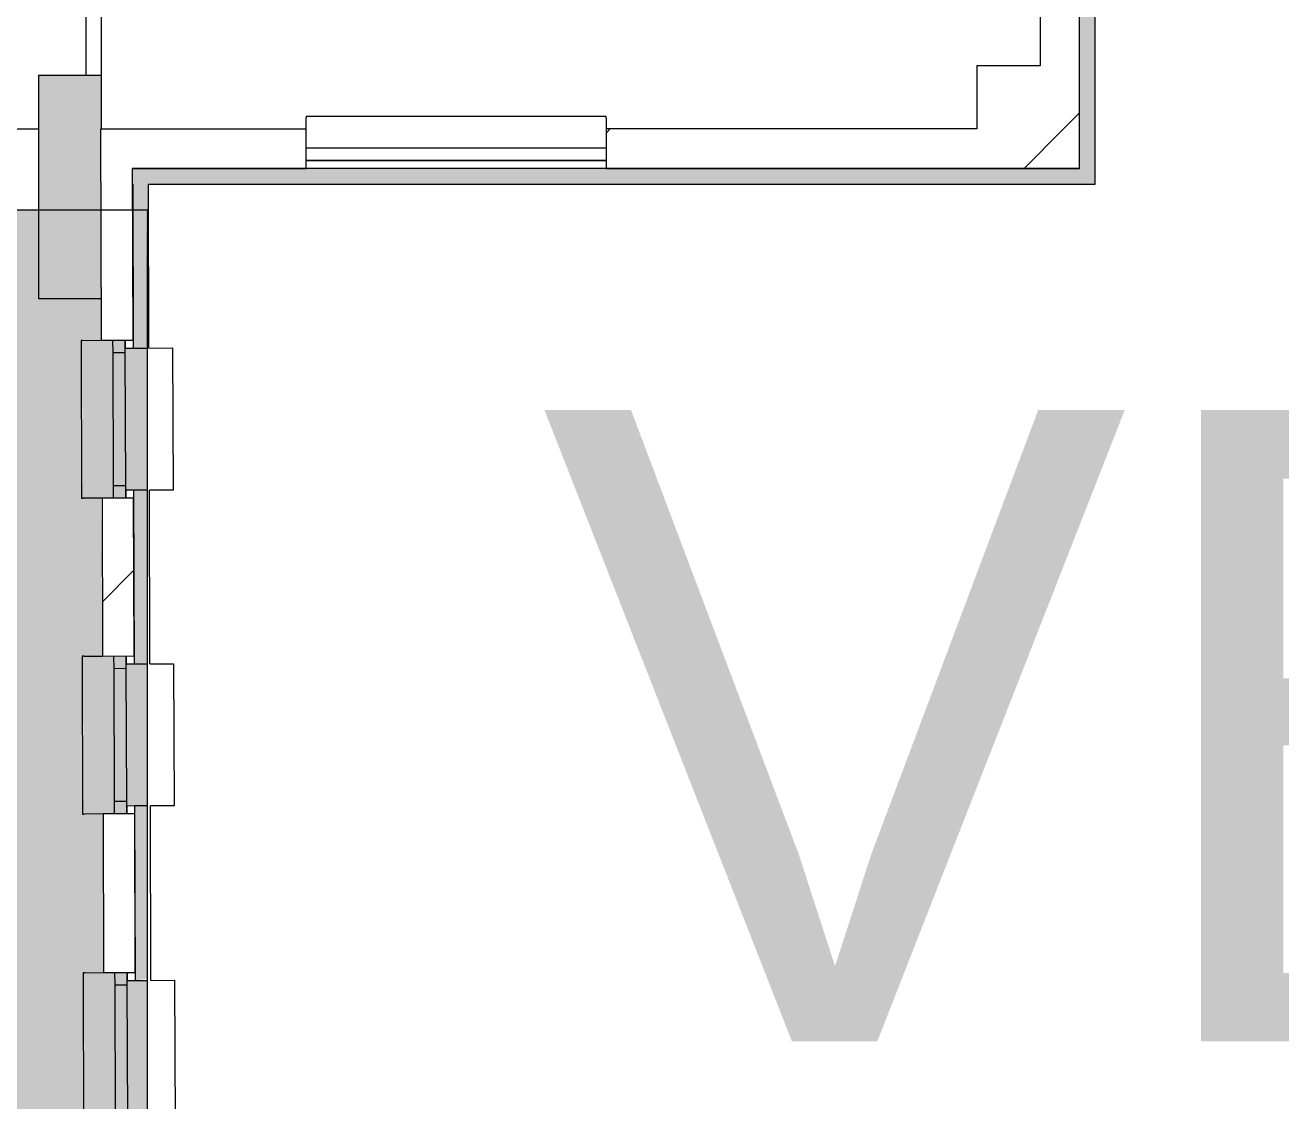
# Model space of a CAD drawing. Header units: millimetres. Extents: x 46521 to 256645, y -45352 to 20466.
# Drawn here: x 205652 to 213610, y -11032 to -4219 of the extents above; entities that cross this region are included whole.
import ezdxf

# ---------------------------------------------------------------- set-up
doc = ezdxf.new("R2010")
doc.units = ezdxf.units.MM
for name, color, linetype, lineweight in [('A-DETL-GENF', 92, 'Continuous', 13), ('A-DETL-THIN', 151, 'Continuous', 13), ('A-FLOR', 192, 'Continuous', 13), ('A-GENM', 13, 'Continuous', 13), ('A-GLAZ', 151, 'Continuous', 13), ('A-WALL', 113, 'Continuous', 13), ('A-WALL-PATT', 111, 'Continuous', 9), ('G-ANNO-TEXT', 231, 'Continuous', 9), ('Q-SPCQ', 91, 'Continuous', 13), ('S-COLS', 52, 'Continuous', 13)]:
    doc.layers.add(name, color=color, linetype=linetype, lineweight=lineweight)
doc.styles.add('Arial_4', font='arial.ttf', dxfattribs={"height": 4000})
pattern_1 = [(45, (128025, 0), (-7184.2, 7184.2), []), (45, (130898, -3e-12), (-7184.2, 7184.2), []), (45, (136646, -7e-12), (-4310.5, 10057.9), [4064, -2032, 67.06, -1964.94])]
pattern_2 = [(45.182, (128025, 0), (-7207, 7161.3), []), (45.182, (130898, 9), (-7207, 7161.3), []), (45.182, (136646, 27), (-4342.5, 10044.1), [4064, -2032, 67.06, -1964.94])]

# ---------------------------------------------------------------- blocks, each defined once
blk = doc.blocks.new('OKNO_1k_nadsvetlik - OKNO_1k_nadsvetlik_1000 x 1500-V126-Mapka _ závislý 10')
at = {"layer": 'A-GLAZ', "lineweight": 9}
h = blk.add_hatch(color=256, dxfattribs=at)
h.paths.add_polyline_path([(500, -30), (499.8, 50), (420, 50), (420, -30), (499.6, -30)])
h.paths.add_polyline_path([(-420, -30), (-420, 50), (-500, 50), (-499.8, -30), (-420.3, -30)])
blk.add_hatch(color=256, dxfattribs=at).paths.add_polyline_path([(420, -30), (420, 50), (-420, 50), (-420, -30)])
for p, q in [((-450, 50), (-450, 100.1)), ((450, 100.1), (450, 50)), ((-500, 50), (-450, 50)), ((-420, 50), (-500, 50)), ((420, 50), (-420, 50)), ((-420, 50), (-420, -30)), ((500, 50), (420, 50)), ((420, -30), (420, 50)), ((450, 50), (500, 50)), ((-500, -30), (-420, -30)), ((-420, -30), (420, -30)), ((420, -30), (500, -30))]:
    blk.add_line(p, q, dxfattribs=at)
blk = doc.blocks.new('parapet s nosem_vnitní - parapet s nosem_vnitní-V124-Mapka _ závislý 10')
at = {"layer": 'A-GENM', "lineweight": 9}
for points in [[(500, -190), (499.6, 0), (-500, 0), (-500, -190), (1.1, -190)], [(500, -195), (500, -190), (258.3, -195)]]:
    blk.add_hatch(color=151, dxfattribs=at).paths.add_polyline_path(points)
for p, q in [((-500, -190), (-500, -70)), ((500, -70), (500, -190)), ((-500, -190), (-500, -200)), ((-500, -200), (500, -200)), ((-500, -200), (500, -200)), ((500, -200), (500, -190))]:
    blk.add_line(p, q, dxfattribs=at)
blk = doc.blocks.new('parapet_ext - parapet_ext-V127-Mapka _ závislý 10')
at = {"layer": 'Q-SPCQ', "lineweight": 9}
blk.add_hatch(color=151, dxfattribs=at).paths.add_polyline_path([(450, 0), (449.9, 126.1), (-450, 129), (-450, 0), (449.8, 0)])
for p, q in [((-450, 150.1), (-450, 300)), ((-450, 300), (450, 300)), ((450, 300), (450, 150.1))]:
    blk.add_line(p, q, dxfattribs=at)
blk = doc.blocks.new('OKNO_1k_nadsvetlik - OKNO_1k_nadsvetlik_1000 x 1500-V128-Mapka _ závislý 10')
at = {"layer": 'A-GLAZ', "lineweight": 9}
h = blk.add_hatch(color=256, dxfattribs=at)
h.paths.add_polyline_path([(500, -30), (499.8, 50), (420, 50), (420, -30), (499.6, -30)])
h.paths.add_polyline_path([(-420, -30), (-420, 50), (-500, 50), (-499.8, -30), (-420.3, -30)])
blk.add_hatch(color=256, dxfattribs=at).paths.add_polyline_path([(420, -30), (420, 50), (-420, 50), (-420, -30)])
for p, q in [((-450, 50), (-450, 100.1)), ((450, 100.1), (450, 50)), ((-500, 50), (-450, 50)), ((-420, 50), (-500, 50)), ((420, 50), (-420, 50)), ((-420, 50), (-420, -30)), ((500, 50), (420, 50)), ((420, -30), (420, 50)), ((450, 50), (500, 50)), ((-500, -30), (-420, -30)), ((-420, -30), (420, -30)), ((420, -30), (500, -30))]:
    blk.add_line(p, q, dxfattribs=at)
blk = doc.blocks.new('parapet_ext - parapet_ext-V129-Mapka _ závislý 10')
at = {"layer": 'Q-SPCQ', "lineweight": 9}
blk.add_hatch(color=151, dxfattribs=at).paths.add_polyline_path([(450, 0), (449.9, 132.5), (-450, 135.3), (-450, 0), (449.8, 0)])
for p, q in [((-450, 150.1), (-450, 300)), ((-450, 300), (450, 300)), ((450, 300), (450, 150.1))]:
    blk.add_line(p, q, dxfattribs=at)
blk = doc.blocks.new('OKNO_1k_nadsvetlik - OKNO_1k_nadsvetlik_1000 x 1500-V130-Mapka _ závislý 10')
at = {"layer": 'A-GLAZ', "lineweight": 9}
h = blk.add_hatch(color=256, dxfattribs=at)
h.paths.add_polyline_path([(500, -30), (499.8, 50), (420, 50), (420, -30), (499.6, -30)])
h.paths.add_polyline_path([(-420, -30), (-420, 50), (-500, 50), (-499.8, -30), (-420.3, -30)])
blk.add_hatch(color=256, dxfattribs=at).paths.add_polyline_path([(420, -30), (420, 50), (-420, 50), (-420, -30)])
for p, q in [((-450, 50), (-450, 100.1)), ((450, 100.1), (450, 50)), ((-500, 50), (-450, 50)), ((-420, 50), (-500, 50)), ((420, 50), (-420, 50)), ((-420, 50), (-420, -30)), ((500, 50), (420, 50)), ((420, -30), (420, 50)), ((450, 50), (500, 50)), ((-500, -30), (-420, -30)), ((-420, -30), (420, -30)), ((420, -30), (500, -30))]:
    blk.add_line(p, q, dxfattribs=at)
blk = doc.blocks.new('parapet_ext - parapet_ext-V131-Mapka _ závislý 10')
at = {"layer": 'Q-SPCQ', "lineweight": 9}
blk.add_hatch(color=151, dxfattribs=at).paths.add_polyline_path([(450, 0), (450, 138.8), (-450, 141.7), (-450, 0), (449.8, 0)])
for p, q in [((-450, 150.1), (-450, 300)), ((-450, 300), (450, 300)), ((450, 300), (450, 150.1))]:
    blk.add_line(p, q, dxfattribs=at)
blk = doc.blocks.new('OKNO_2k_ - OKNO_2k_1900x1400-1963744-Mapka _ závislý 10')
at = {"layer": 'A-GLAZ', "lineweight": 9}
for p, q in [((-950, 126), (950, 126)), ((-950, 75), (-950, 126)), ((950, 126), (950, 75)), ((950, 75), (-950, 75)), ((-950, 75), (950, 75)), ((-950, -5), (-950, 75)), ((950, 75), (950, -5)), ((950, -5), (-950, -5))]:
    blk.add_line(p, q, dxfattribs=at)
blk = doc.blocks.new('parapet s nosem_vnitní - parapet s nosem_vnitní-1349022-Mapka _ závislý 10')
at = {"layer": 'A-GENM', "lineweight": 9}
for p, q in [((-950, -190), (-950, 0)), ((950, 0), (950, -190)), ((-950, -190), (-950, -200)), ((-950, -200), (950, -200)), ((-950, -200), (950, -200)), ((950, -200), (950, -190))]:
    blk.add_line(p, q, dxfattribs=at)

msp = doc.modelspace()

# ---------------------------------------------------------------- hatches: boundary and pattern name
at = {"layer": 'A-DETL-GENF', "lineweight": 9}
h = msp.add_hatch(color=151, dxfattribs=at)
h.paths.add_polyline_path([(205623, -23536.6), (205623, -23436.6), (203568.8, -23436.2), (203519.6, -23330.6), (202791.8, -23153.7), (203851.9, -22659.4), (203124.1, -22482.5), (203074.7, -22376.5), (201361.8, -22376.5), (201361.8, -23531.5), (205464.3, -23536.6)])
h.paths.add_polyline_path([(179281.5, -23449.3), (179911.5, -23449.3), (179911.5, -23374.3), (180811.5, -23379.3), (180811.5, -23449.3), (181516.1, -23449.3), (181501.1, -23165.8), (181486.1, -23165.8), (181501.1, -22265.8), (181516.1, -22250.8), (181516.1, -21375.2), (181296.1, -21375.2), (181296.1, -21125.2), (181516.1, -21125.2), (181516.1, -19774.5), (181266.1, -19774.5), (181266.1, -19524.5), (181514.4, -19524.5), (181480.6, -18122), (181438.6, -17411.6), (180649.7, -17441.1), (180646.9, -17443.5), (179749.6, -17438.5), (179746.9, -17426.4), (178869.8, -17456.6), (178866.9, -17459), (177969.7, -17454), (177967, -17441.9), (176772.2, -17455.7), (176772.2, -19579.6), (177805.1, -19579.6), (179281.5, -21056), (179281.5, -23379.3)])
h.paths.add_polyline_path([(182141.6, -21565.8), (182141.6, -19113.6), (181766.1, -19113.6), (181772.2, -21565.8)])
h.paths.add_polyline_path([(182341.6, -21565.8), (182358.1, -21565.8), (182341.6, -21527.4)])
h.paths.add_polyline_path([(222474.7, -20315.3), (224164.3, -20315.3), (224164.3, -17927.7), (219539.1, -17927.7), (219539.1, -19075.3), (222509.1, -19075.3), (222509.1, -19175.3), (221913.3, -19175.7), (221969.3, -19295.7), (222488.9, -19422), (222488.9, -19639.8), (221603.9, -20061.1), (222418.5, -20259.1), (222444.7, -20315.3)])
h.paths.add_polyline_path([(184107.2, -20290.8), (186375.2, -20290.8), (186360.2, -20150.8), (186345.2, -20150.8), (186360.2, -19550.8), (186375.2, -19535.8), (186375.2, -19113.6), (183525.4, -19114), (183583.4, -19238.3), (184410.2, -19460.5), (183525.2, -19873.2), (183525.2, -20109.4), (184049, -20236.7), (184074.2, -20290.8)])
h.paths.add_polyline_path([(186475.2, -20150.8), (186475.2, -19550.8), (186385.2, -19550.8), (186385.2, -20150.8), (186450.2, -20150.8)])
h.paths.add_polyline_path([(187737.2, -18728.2), (187737.2, -18608.2), (186637.2, -18608.2), (186637.2, -18728.2)])
h.paths.add_polyline_path([(186667.2, -18528.2), (186727.2, -18508.2), (187787.2, -18528.2), (187787.2, -18431.9), (185295.2, -18442.1), (185295.2, -18478.2), (186587.2, -18478.2), (186587.2, -18528.2), (186637.2, -18528.2)])
h.paths.add_polyline_path([(182041.5, -18478.2), (185045.2, -18478.2), (185045.2, -18167), (185165.2, -18167), (185165.2, -17367), (185045.2, -17367), (185037.2, -17225.4), (182041.5, -17225.4), (182041.5, -18122)])
h.paths.add_polyline_path([(188352.2, -18478.2), (188352.2, -18477.2), (188402.2, -18477.2), (188402.2, -18431.9), (188037.2, -18431.9), (188037.2, -18478.2), (188275.2, -18478.2)])
h.paths.add_polyline_path([(181748.7, -18478.2), (181791.5, -18478.2), (181791.5, -16845.8), (181772.2, -16845.8), (181772.2, -17195.8), (181683.8, -17195.8), (181748.7, -18471.8), (181721.7, -18478.2)])
h.paths.add_polyline_path([(194322.2, -18478.2), (194322.2, -18477.2), (194372.2, -18477.2), (194372.2, -18431.9), (193372.2, -18431.9), (193372.2, -18477.2), (193422.2, -18478.2)])
h.paths.add_polyline_path([(192222.2, -18478.2), (192222.2, -18477.2), (192272.2, -18477.2), (192272.2, -18431.9), (191272.2, -18431.9), (191272.2, -18477.2), (191322.2, -18478.2)])
h.paths.add_polyline_path([(189552.2, -18478.2), (190172.2, -18477.2), (190172.2, -18431.9), (189502.2, -18431.9), (189502.2, -18477.2), (189552.2, -18477.2)])
h.paths.add_polyline_path([(196401.5, -18478.2), (196472.2, -18477.2), (196472.2, -18431.9), (195472.2, -18431.9), (195472.2, -18477.2), (196301.5, -18478.2)])
h.paths.add_polyline_path([(198051.5, -18478.2), (198214.2, -18477.2), (198214.2, -18431.9), (197572.2, -18431.9), (197572.2, -18477.2), (197801.5, -18478.2)])
h.paths.add_polyline_path([(199393.2, -18478.2), (199372.2, -18431.9), (199264.2, -18431.9), (199264.2, -18477.2), (199387.3, -18478.2)])
h.paths.add_polyline_path([(185245.2, -18217), (185272.2, -18217), (185265.2, -17317), (185245.2, -17317), (185245.2, -18167)])
h.paths.add_polyline_path([(200868.5, -17238.3), (203299.9, -17238.3), (203284.9, -16661.9), (203269.9, -16661.9), (203284.9, -15861.9), (203299.9, -15846.9), (203284.9, -15721.9), (199730.5, -15721.9), (199737.6, -16250.2), (199807.9, -16251.3), (199812.6, -17238.3)])
h.paths.add_polyline_path([(203399.9, -17238.3), (205651.5, -17238.3), (205651.5, -17169.9), (206171.1, -17169.9), (206166.3, -15721.9), (203399.9, -15721.9), (203399.9, -15861.9), (203309.9, -15861.9), (203309.9, -16661.9), (203399.9, -16661.9), (203399.9, -16986.9)])
h.paths.add_polyline_path([(224164.3, -17238.3), (224414.3, -17238.3), (224414.3, -17142.7), (223299.2, -17142.7), (223299.5, -17237.9), (223299.5, -17238.3)])
h.paths.add_polyline_path([(222998.2, -16893.3), (222548.2, -16893.3), (222548.2, -16493.3), (222996.6, -16493.3), (222997.1, -16613.4)])
h.paths.add_polyline_path([(222999.5, -17238.3), (222991.4, -15305.1), (219588.2, -15317.2), (219600.5, -15516.2), (219614.8, -15516.9), (219585.8, -16316.8), (219570.8, -16316.8), (219569.9, -17238.3), (222998.2, -17238.3)])
h.paths.add_polyline_path([(216490.6, -17238.3), (219454.7, -17238.3), (219488.2, -16315.1), (219560.8, -16314.8), (219560.8, -15516.2), (219484.8, -15514.9), (219485.7, -15317.2), (218156.3, -15321.8), (218153.6, -13416.8), (218243.5, -13416.7), (218242.4, -12616.7), (218152.4, -12616.7), (218148.5, -9896.8), (218238.4, -9896.7), (218237.3, -9096.7), (218147.3, -9096.7), (218143.6, -6517.4), (218233.5, -6517.2), (218232.4, -5717.2), (218142.4, -5717.2), (218141.1, -4804.7), (217866.3, -4819.7), (217866.3, -4834.7), (217066.3, -4819.7), (217051.3, -4804.7), (216563.6, -4804.7), (216562.5, -7500.5), (216948.3, -7493.8), (216955.3, -7893.7), (216535.4, -7906.1), (216534.5, -10505.4), (216943.1, -10491.1), (216957.1, -10890.9), (216507.4, -10906.6), (216529.1, -11224.8), (216535.2, -11224.8), (216521.2, -13224.8), (216501.2, -13224.8), (216521.2, -14214.8), (216527.3, -14214.8), (216513.3, -16214.8), (216493.3, -16214.8), (216513.3, -16493.3), (216956.3, -16493.3), (216956.3, -16893.3), (216491.5, -16893.3), (216490.6, -17233.5)])
h.paths.add_polyline_path([(206371.2, -17208.3), (206371.3, -17208), (206371.2, -17208.2)])
h.paths.add_polyline_path([(199372.2, -16301.9), (199383.2, -16301.1), (199372.2, -16301.1)])
h.paths.add_polyline_path([(204689.4, -15621.9), (204719.4, -15606.9), (204719.4, -15591.9), (205619.4, -15606.9), (205634.4, -15621.9), (206166.2, -15621.9), (206161.7, -15215.3), (206039.9, -15215.7), (206044.9, -14215.6), (206161.7, -14214.6), (206155.3, -13220.3), (206033.5, -13219.6), (206038.5, -12220.7), (206155.3, -12219.6), (206152.2, -11931.2), (205734.4, -11932.5), (205733.1, -11532.5), (206153.1, -11531.2), (206145.8, -11220.3), (206027.2, -11220.7), (206032.2, -10220.7), (206149, -10219.7), (206142.6, -9215.3), (206020.8, -9214.7), (206025.8, -8215.7), (206142.6, -8214.7), (206132, -7215.3), (206014.4, -7215.7), (206019.4, -6215.7), (206136.2, -6214.7), (206132, -5950), (205735.4, -5950), (205735.4, -5391.9), (204259.4, -5391.9), (204259.4, -15621.9), (204669.4, -15621.9)])
h.paths.add_polyline_path([(203399.9, -15621.9), (204159.4, -15621.9), (204144.4, -14601.9), (204129.4, -14601.9), (204144.4, -13801.9), (204159.4, -13786.9), (204159.4, -12892.6), (199717.7, -12952.4), (199726, -13745.2), (199796.4, -13744.9), (199791.4, -14744.9), (199726, -14746.4), (199730.3, -15621.9), (203299.9, -15621.9)])
h.paths.add_polyline_path([(218256.1, -15201.4), (222991.4, -15185.1), (222977.4, -14407.4), (222859.7, -14407.9), (222868.4, -12407.8), (222980.5, -12407.1), (222977.4, -11716.7), (218251.1, -11716.7), (218268.5, -12615.5), (218282.4, -12616.7), (218267.4, -13416.7), (218253.5, -13416.8), (218253.6, -13466.8)])
h.paths.add_polyline_path([(199767.2, -12851.7), (204159.4, -12792.6), (204144.4, -12661.9), (204129.4, -12661.9), (204144.4, -11861.9), (204159.4, -11846.9), (204159.4, -5528.2), (200117.2, -5528.2), (200117.2, -5928.2), (199735.2, -5928.2), (199759, -6199.9), (199761.5, -6199.9), (199745.7, -7200), (199741.1, -7201.4), (199768.3, -8199.9), (199770.7, -8199.9), (199755, -9200), (199750.3, -9201.4), (199777.6, -10209.9), (199780, -10211.4), (199775, -11209.9), (199759.6, -11210.8), (199763, -11534.3), (200135.3, -11534.4), (200148.2, -11921.7), (199763, -11935), (199765.3, -12446.5)])
h.paths.add_polyline_path([(206355.3, -12219.6), (206355.4, -12219.6), (206352.4, -11311.4)])
h.paths.add_polyline_path([(219262.5, -11616.7), (219262.5, -11016.7), (219582.5, -11016.7), (219582.5, -11616.7), (222567.4, -11616.7), (222567.4, -10496.7), (222977.4, -10496.7), (222964.7, -10407.4), (222844, -10407.9), (222852.6, -8407.9), (222964.7, -8406.8), (222963.6, -8216.7), (218246, -8216.7), (218263.4, -9095.5), (218277.3, -9096.7), (218262.3, -9896.7), (218248.4, -9896.8), (218251.1, -11616.7)])
h.paths.add_polyline_path([(216206.5, -11224), (216206.5, -11224), (216207.3, -10906.6)])
h.paths.add_polyline_path([(206349, -10219.7), (206349.1, -10219.7), (206348.8, -10176.3)])
h.paths.add_polyline_path([(206342.6, -8214.7), (206342.7, -8214.7), (206341.6, -7906.1)])
h.paths.add_polyline_path([(216214.5, -8214), (216214.5, -8214), (216215.3, -7906.1)])
h.paths.add_polyline_path([(218245.9, -8116.7), (222553.6, -8116.7), (222553.6, -7516.7), (222961.2, -7516.7), (222952.9, -7407.5), (222832.1, -7407.9), (222840.8, -5407.9), (222952.9, -5407.2), (222950.1, -4804.7), (218241.1, -4804.7), (218258.5, -5716), (218272.4, -5717.2), (218257.4, -6517.2), (218243.5, -6517.4), (218245.6, -7906.1)])
h.paths.add_polyline_path([(206336.2, -6214.7), (206336.3, -6214.7), (206335.4, -5950)])
h.paths.add_polyline_path([(222948.9, -4704.7), (222950.1, -4704.7), (222948.9, -4397.9), (222820.3, -4398), (222828.9, -2397.9), (222941, -2397.2), (222937.4, -1904.5), (222549.1, -1906), (222547.4, -1466), (220127.6, -1497.9), (220126.6, -1503.9), (218127.6, -1495.3), (218126.6, -1483), (216979.7, -1488.9), (216981.3, -1897.4), (216571.3, -1899), (216571.3, -4704.7), (221409.5, -4704.7)])
h.paths.add_polyline_path([(222948.9, -4397.9), (222941, -4397.5), (222941, -4397.9)])
at = {"layer": 'A-WALL-PATT'}
h = msp.add_hatch(color=256, dxfattribs=at)
h.paths.add_polyline_path([(212433.1, -5126.6), (212433.1, 1524.3), (212383.1, 1524.3), (212363.1, 1474.3), (212333.1, 1474.3), (212333.1, -5126.6), (212383.1, -5126.6)])
h.paths.add_polyline_path([(212383.1, 2524.3), (212433.1, 2524.3), (212433.1, 7764.2), (212333.1, 7764.2), (212333.1, 2574.3), (212363.1, 2574.3)])
h = msp.add_hatch(dxfattribs=at)
h.set_pattern_fill('FP_55', color=256, angle=45, style=0, pattern_type=2)
h.set_pattern_definition(pattern_1)
h.paths.add_polyline_path([(212333.1, -4876.6), (212333.1, 99.3), (212083.1, 99.3), (212083.1, -4876.6), (212113.1, -4876.6)])
h.paths.add_polyline_path([(212152.1, 1149.3), (212333.1, 1149.3), (212312.1, 1474.3), (212233.1, 1479.3), (212233.1, 1614.3), (212283.1, 1614.3), (212261.4, 2434.3), (212213.1, 2434.3), (212233.1, 2494.4), (212233.1, 2574.3), (212333.1, 2574.3), (212333.1, 7514.3), (212083.1, 7514.3), (212083.1, 1479.3), (212113.1, 1474.3), (212113.1, 1149.3), (212143.2, 1149.3)])
h = msp.add_hatch(dxfattribs=at)
h.set_pattern_fill('FP_55', color=256, angle=45, style=0, pattern_type=2)
h.set_pattern_definition(pattern_1)
h.paths.add_polyline_path([(206135.4, -4534.8), (206135.4, -2005.6), (206035.4, -2005.6), (206035.4, -4534.8)])
h.paths.add_polyline_path([(206035.4, -1105.6), (206135.4, -1105.6), (206135.4, -99.3), (206035.4, -98.3), (206035.4, -249.3)])
for color, points in [(256, [(206133.6, -5391.9), (206132, -4534.8), (205735.4, -4534.8), (205735.4, -5391.9), (206132, -5391.9)]), (256, [(209333.1, -5226.6), (212433.1, -5226.6), (212433.1, -5126.6), (206332.8, -5126.6), (206333.1, -5226.6), (209084.9, -5226.6)]), (133, [(206135.4, -5950), (206132, -5391.9), (205735.4, -5391.9), (205735.4, -5950), (206132, -5950)])]:
    msp.add_hatch(color=color, dxfattribs=at).paths.add_polyline_path(points)
h = msp.add_hatch(dxfattribs=at)
h.set_pattern_fill('FP_65', color=256, angle=45, style=0, pattern_type=2)
h.set_pattern_definition(pattern_2)
h.paths.add_polyline_path([(206332.8, -5126.6), (206332, -4876.6), (206135.4, -4876.6)])
h.paths.add_polyline_path([(206333.1, -5391.9), (206333.6, -5391.9), (206332.8, -5126.6), (206132, -4876.6), (206135.4, -5391.9), (206287.9, -5391.9)])
h = msp.add_hatch(dxfattribs=at)
h.set_pattern_fill('FP_55', color=256, angle=45, style=0, pattern_type=2)
h.set_pattern_definition(pattern_1)
h.paths.add_polyline_path([(212333.1, -5126.6), (212333.1, -4876.6), (209333.1, -4876.6), (209333.1, -5126.6), (212083.1, -5126.6)])
h.paths.add_polyline_path([(206332.8, -5126.6), (207433.1, -5126.6), (207433.1, -4876.6), (206332, -4876.6)])
h = msp.add_hatch(color=41, dxfattribs=at)
h.paths.add_polyline_path([(206428.1, -17208.2), (206471.3, -17208), (206464.8, -15164.3), (206428.1, -15182.8), (206428.1, -17208)])
h.paths.add_polyline_path([(206428.1, -14264.4), (206461.9, -14264.3), (206458.5, -13169.3), (206428.1, -13184.6), (206428.1, -14264.3)])
h.paths.add_polyline_path([(206428.1, -12269.4), (206455.6, -12269.3), (206452.1, -11169.3), (206428.1, -11181.4), (206428.1, -12269.3)])
h.paths.add_polyline_path([(206428.1, -10269.4), (206449.2, -10269.3), (206428.1, -10269.3)])
h.paths.add_polyline_path([(206428.1, -8264.4), (206442.9, -8264.3), (206428.1, -8264.3)])
h.paths.add_polyline_path([(206436.5, -6264.4), (206428.1, -5226.6), (206333.2, -5226.6), (206336.3, -5391.9), (206428.1, -5391.9), (206433.2, -6264.4)])
h = msp.add_hatch(dxfattribs=at)
h.set_pattern_fill('FP_65', color=256, angle=45, style=0, pattern_type=2)
h.set_pattern_definition(pattern_2)
h.paths.add_polyline_path([(206371.8, -17408.3), (206364.9, -15214.6), (206164.9, -15215.3), (206171.8, -17408.3), (206371.2, -17408.3)])
h.paths.add_polyline_path([(206161.7, -14215.3), (206361.7, -14214.6), (206358.5, -13219.6), (206158.5, -13220.3), (206161.7, -14214.6)])
h.paths.add_polyline_path([(206155.3, -12220.3), (206355.3, -12219.6), (206352.2, -11219.7), (206152.2, -11220.3), (206152.4, -11311.4)])
h.paths.add_polyline_path([(206149, -10220.3), (206349, -10219.7), (206345.8, -9214.7), (206145.8, -9215.3), (206149, -10219.7)])
h.paths.add_polyline_path([(206142.6, -8215.3), (206342.6, -8214.7), (206339.4, -7214.7), (206139.4, -7215.3), (206142.6, -8214.7)])
h.paths.add_polyline_path([(206136.2, -6215.3), (206336.2, -6214.7), (206333.1, -5391.9), (206133.6, -5391.9), (206136.2, -6214.7)])
h = msp.add_hatch(color=253, dxfattribs=at)
h.paths.add_polyline_path([(206371.3, -17208.3), (206428.1, -17208), (206414.8, -15164.5), (206364.8, -15164.6), (206371.3, -17208.2)])
h.paths.add_polyline_path([(206361.9, -14264.6), (206428.1, -14247.5), (206408.5, -13169.5), (206358.5, -13169.6), (206361.9, -14264.5)])
h.paths.add_polyline_path([(206355.6, -12269.6), (206428.1, -12255.7), (206428.1, -11169.4), (206352.1, -11169.7), (206355.6, -12269.5)])
h.paths.add_polyline_path([(206349.2, -10269.7), (206428.1, -10258.9), (206428.1, -9164.4), (206345.7, -9164.7), (206349.2, -10269.5)])
h.paths.add_polyline_path([(206342.9, -8264.7), (206428.1, -8257), (206428.1, -7164.4), (206339.4, -7164.7), (206342.9, -8264.5)])
h.paths.add_polyline_path([(206336.5, -6264.7), (206428.1, -6260.2), (206417, -5391.9), (206333.7, -5391.9), (206336.5, -6264.5)])
at = {"layer": 'S-COLS', "lineweight": 9}
h = msp.add_hatch(dxfattribs=at)
h.set_pattern_fill('FP_97', color=256, style=0, pattern_type=2)
h.set_pattern_definition([(45, (128025, 0), (-7184.2, 7184.2), []), (45, (130898, 0), (-7184.2, 7184.2), []), (45, (136646, 0), (-4310.5, 10057.9), [4064, -2032, 67.06, -1964.94])])
h.paths.add_polyline_path([(211683.1, -4876.6), (212083.1, -4876.6), (212083.1, -4476.6), (211683.1, -4476.6)])

# ---------------------------------------------------------------- linework, layer by layer
at = {"layer": 'A-DETL-THIN', "lineweight": 9}
for p, q in [((206428.1, -5391.9), (199372.2, -5391.9)), ((206428.1, -17238.3), (206428.1, -5391.9))]:
    msp.add_line(p, q, dxfattribs=at)
at = {"layer": 'A-FLOR', "lineweight": 9}
msp.add_line((200447.2, -4876.6), (205735.4, -4876.6), dxfattribs=at)
at = {"layer": 'A-WALL', "lineweight": 9}
for p, q in [((212433.1, -5226.6), (212433.1, 7864.2)), ((212083.1, 99.3), (212083.1, -4476.6)), ((212333.1, -5126.6), (212333.1, 99.3)), ((206035.4, -2005.6), (206035.4, -4534.8)), ((206135.4, -4876.6), (206135.4, -2005.6)), ((205735.4, -4534.8), (205735.4, -5950)), ((205735.4, -4534.8), (206135.4, -4534.8)), ((206136.2, -6215.3), (206132, -4876.6)), ((206132, -4876.6), (207433.1, -4876.6)), ((211683.1, -4876.6), (209333.1, -4876.6)), ((207433.1, -5126.6), (206332.8, -5126.6)), ((206332.8, -5126.6), (207433.1, -5126.6)), ((206336.2, -6214.7), (206332.8, -5126.6)), ((212333.1, -5126.6), (209333.1, -5126.6)), ((209333.1, -5126.6), (212333.1, -5126.6)), ((206433.2, -5226.6), (212433.1, -5226.6)), ((205735.4, -5950), (206135.4, -5950)), ((206136.2, -6215.3), (206336.2, -6214.7)), ((206339.4, -7214.7), (206139.4, -7215.3)), ((206139.4, -7215.3), (206142.6, -8215.3)), ((206342.6, -8214.7), (206339.4, -7214.7)), ((206142.6, -8215.3), (206342.6, -8214.7)), ((206345.8, -9214.7), (206145.8, -9215.3)), ((206145.8, -9215.3), (206149, -10220.3)), ((206349, -10219.7), (206345.8, -9214.7)), ((206149, -10220.3), (206349, -10219.7))]:
    msp.add_line(p, q, dxfattribs=at)
at = {"layer": 'A-WALL', "color": 63, "lineweight": 9}
for p, q in [((206333.2, -5226.6), (206336.5, -6264.7)), ((206336.5, -6264.7), (206428.1, -6264.4)), ((206428.1, -7164.4), (206339.4, -7164.7)), ((206339.4, -7164.7), (206342.9, -8264.7)), ((206342.9, -8264.7), (206428.1, -8264.4)), ((206428.1, -9164.4), (206345.7, -9164.7)), ((206345.7, -9164.7), (206349.2, -10269.7)), ((206349.2, -10269.7), (206428.1, -10269.4))]:
    msp.add_line(p, q, dxfattribs=at)
at = {"layer": 'A-WALL', "color": 40, "lineweight": 9}
for p, q in [((206436.5, -6264.4), (206433.2, -5226.6)), ((206442.9, -8264.3), (206439.4, -7164.4)), ((206449.2, -10269.3), (206445.7, -9164.3))]:
    msp.add_line(p, q, dxfattribs=at)
at = {"layer": 'S-COLS', "lineweight": 9}
for p, q in [((212083.1, -4476.6), (211683.1, -4476.6)), ((211683.1, -4476.6), (211683.1, -4876.6))]:
    msp.add_line(p, q, dxfattribs=at)

# ---------------------------------------------------------------- block references
at = {"layer": 'A-GENM', "lineweight": 9}
for name, p, rotation in [('parapet s nosem_vnitní - parapet s nosem_vnitní-1349022-Mapka _ závislý 10', (208383.1, -4996.6), 180), ('parapet s nosem_vnitní - parapet s nosem_vnitní-V124-Mapka _ závislý 10', (206207.8, -6715.1), 270.1822411447607), ('parapet s nosem_vnitní - parapet s nosem_vnitní-V124-Mapka _ závislý 10', (206214.2, -8715.1), 270.1822411447607), ('parapet s nosem_vnitní - parapet s nosem_vnitní-V124-Mapka _ závislý 10', (206220.6, -10720.1), 270.1822411447607)]:
    msp.add_blockref(name, p, dxfattribs=dict(at, rotation=rotation))
at = {"layer": 'A-GLAZ', "lineweight": 9}
for name, p, rotation in [('OKNO_2k_ - OKNO_2k_1900x1400-1963744-Mapka _ závislý 10', (208383.1, -5001.6), 180), ('OKNO_1k_nadsvetlik - OKNO_1k_nadsvetlik_1000 x 1500-V130-Mapka _ závislý 10', (206237.8, -6715), 270.1822411447607), ('OKNO_1k_nadsvetlik - OKNO_1k_nadsvetlik_1000 x 1500-V128-Mapka _ závislý 10', (206244.2, -8715), 270.1822411447607), ('OKNO_1k_nadsvetlik - OKNO_1k_nadsvetlik_1000 x 1500-V126-Mapka _ závislý 10', (206250.6, -10720), 270.1822411447607)]:
    msp.add_blockref(name, p, dxfattribs=dict(at, rotation=rotation))
at = {"layer": 'Q-SPCQ', "lineweight": 9, "rotation": 270.1822411447607}
for name, p in [('parapet_ext - parapet_ext-V131-Mapka _ závislý 10', (206287.8, -6714.8)), ('parapet_ext - parapet_ext-V129-Mapka _ závislý 10', (206294.2, -8714.8)), ('parapet_ext - parapet_ext-V127-Mapka _ závislý 10', (206300.6, -10719.8))]:
    msp.add_blockref(name, p, dxfattribs=at)

# ---------------------------------------------------------------- texts
at = {"layer": 'G-ANNO-TEXT', "color": 7, "insert": (208918, -6656.2), "char_height": 4000, "width": 13147.675, "attachment_point": 1, "style": 'Arial_4'}
msp.add_mtext('VB4', dxfattribs=at)

doc.saveas('drawing.dxf')
